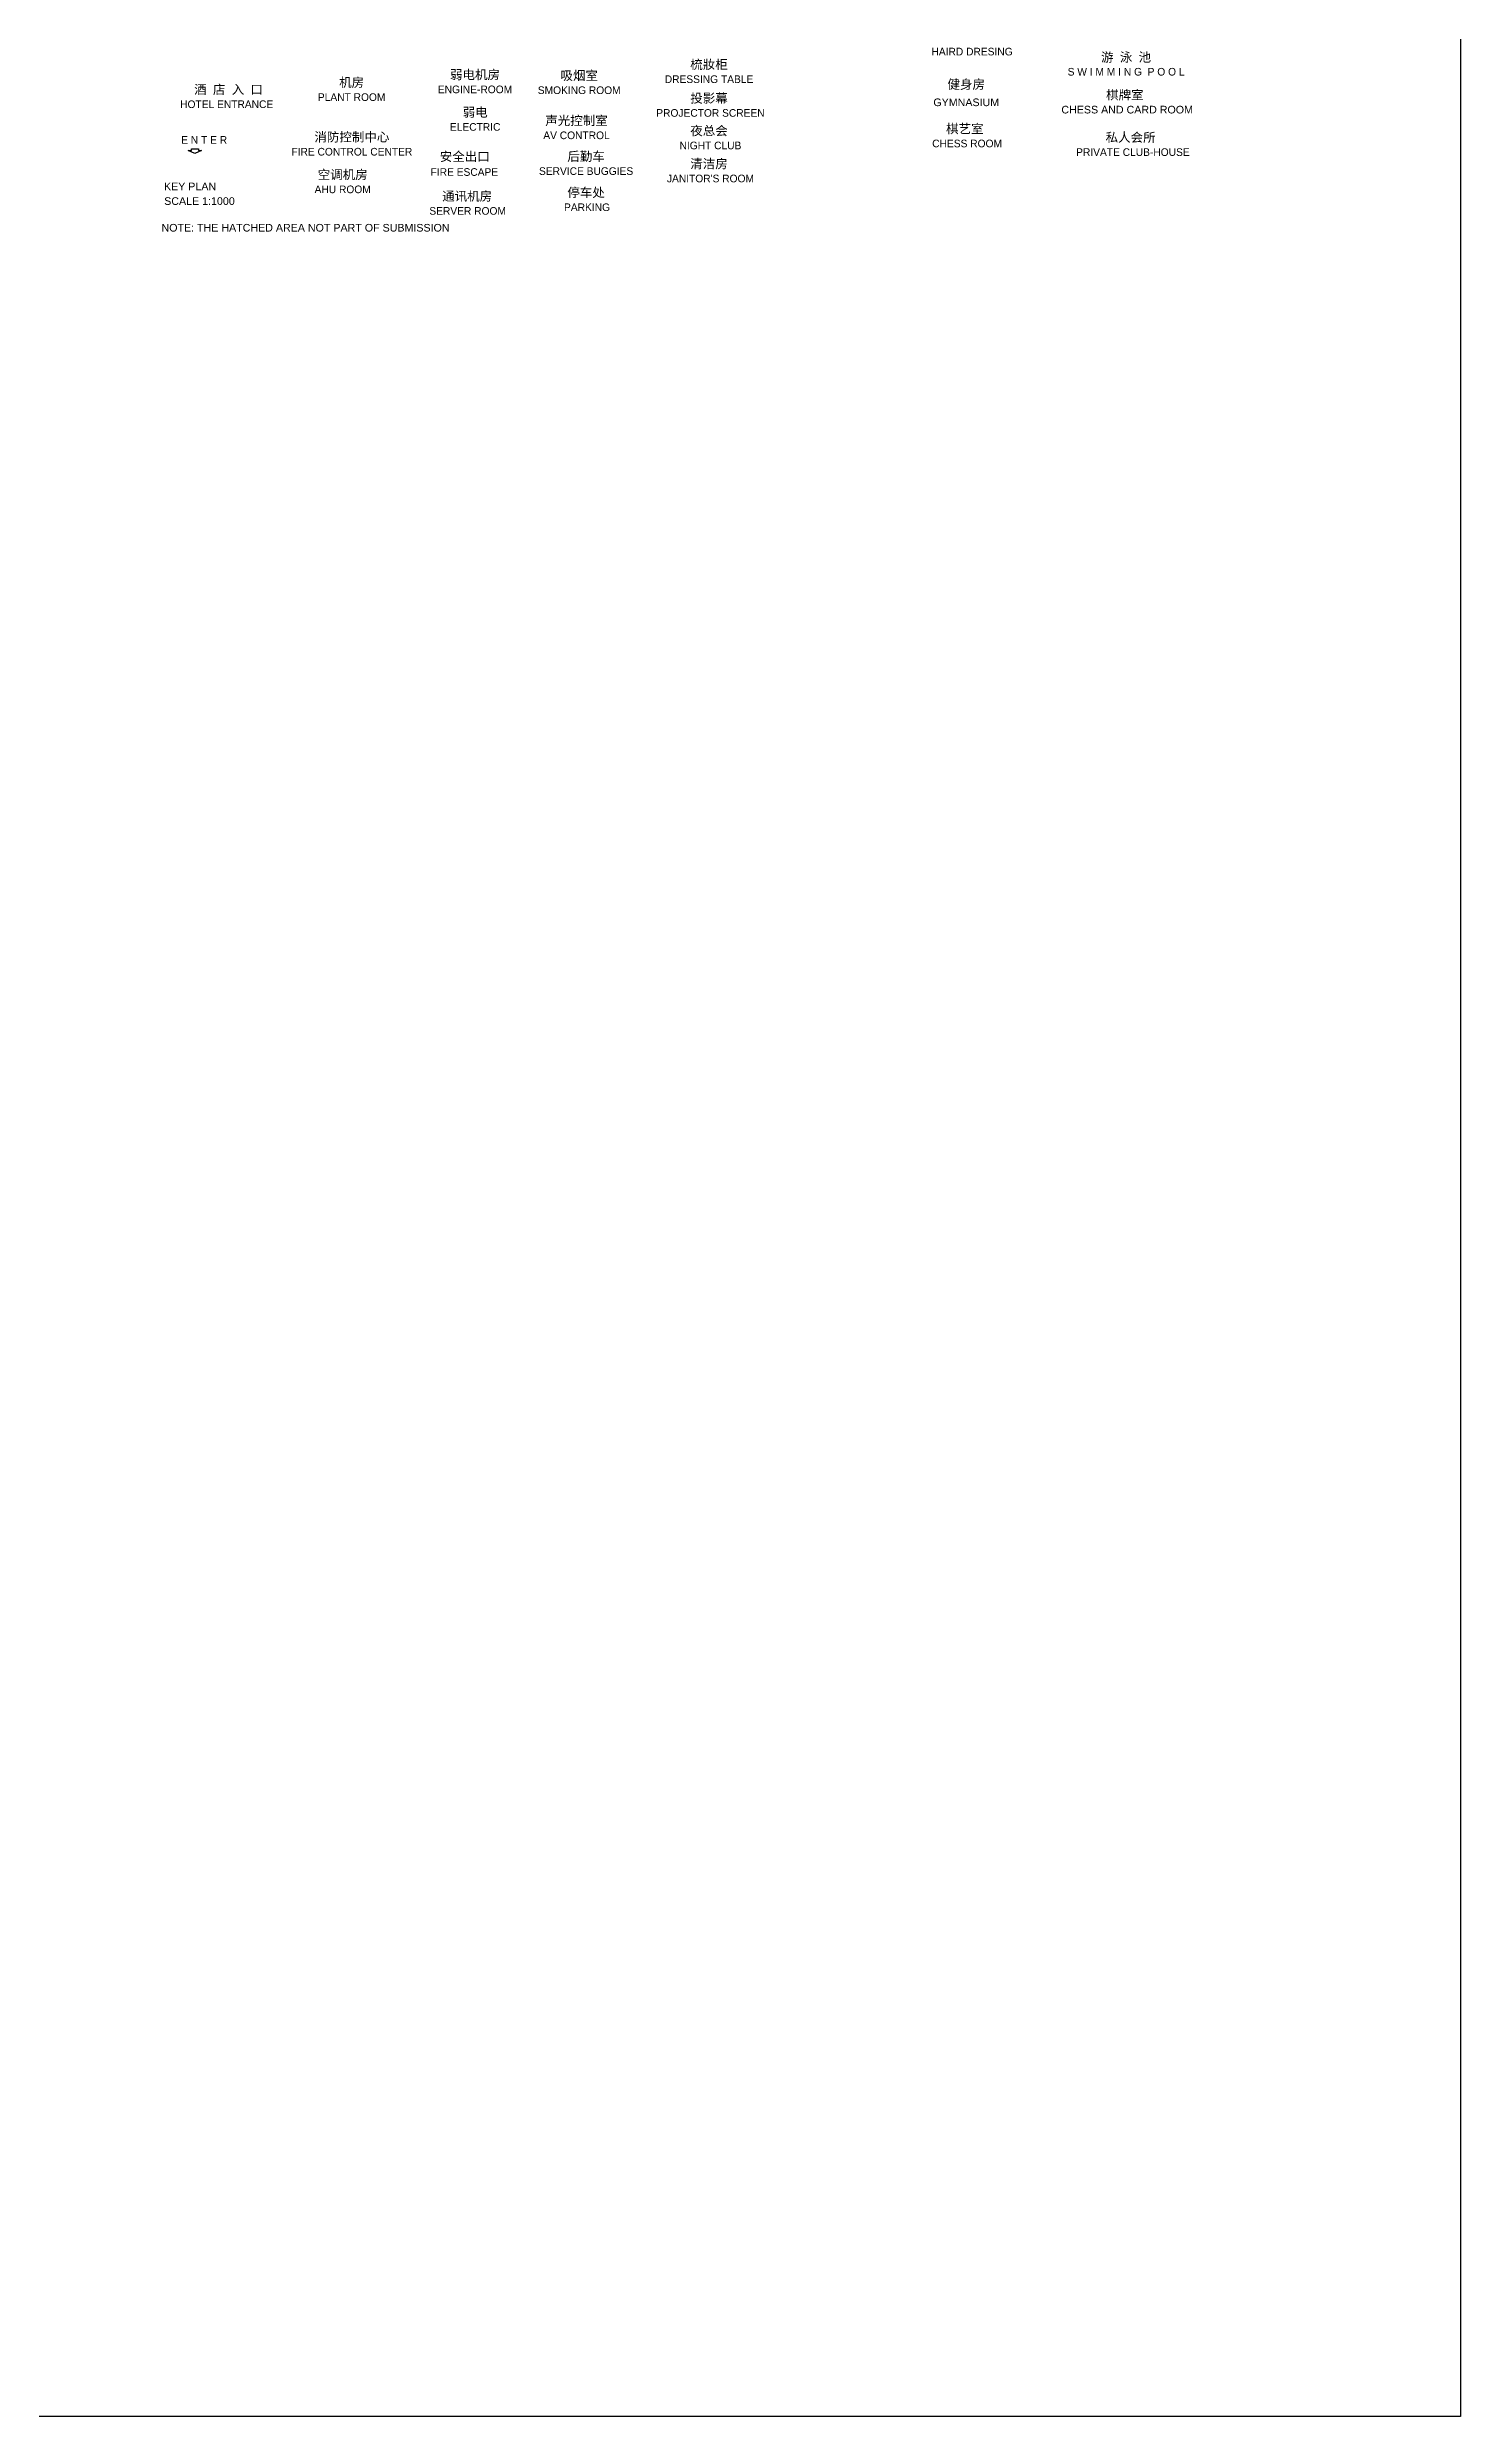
# Model space of a CAD drawing. Header units: millimetres. Extents: x 14385 to 129787, y 107826 to 186798.
# Drawn here: x 106657 to 129787, y 107826 to 146617 of the extents above; entities that cross this region are included whole.
import ezdxf
from ezdxf.enums import TextEntityAlignment as Align

# ---------------------------------------------------------------- set-up
doc = ezdxf.new("R2010")
doc.units = ezdxf.units.MM
doc.header["$LTSCALE"] = 1000
doc.layers.add('FF-TEXT', color=50, linetype='Continuous')
doc.styles.add('ar', font='arial.ttf')
doc.styles.add('Arial', font='arial.ttf')
doc.styles.add('CCD-HB', font='hbsmall.shx')
doc.styles.add('STO', font='')
doc.styles.get('STO').set_extended_font_data('SimSun')

msp = doc.modelspace()

# ---------------------------------------------------------------- linework, layer by layer
at = {"color": 1}
msp.add_lwpolyline([(129786.9, 184762.2), (129786.9, 107826.4), (18573.3, 107826.4), (18573.3, 184762.2), (80368.9, 184762.2), (80368.9, 107826.4)], dxfattribs=at)
at = {"layer": 'FF-TEXT'}
msp.add_lwpolyline([(109130, 144958.1), (109130, 144927.2), (109180.6, 144927.2), (109071.5, 144881.1), (108962.5, 144927.2), (109013.1, 144927.2), (109013.1, 144958.1)], close=True, dxfattribs=at)

# ---------------------------------------------------------------- texts
for s, height, style, p in [('弱电机房', 150, 'STO', (113655.6, 146095.6)), ('吸烟室', 150, 'STO', (115361.2, 146082)), ('梳妝柜', 150, 'STO', (117486.1, 146262.5)), ('HAIRD DRESING', 125, 'CCD-HB', (121790.9, 146485.2)), ('酒 店 入 口', 150, 'STO', (109621.8, 145852.9)), ('PLANT ROOM', 125, 'CCD-HB', (111636.5, 145739.9)), ('机房', 150, 'STO', (111636.5, 145969)), ('ENGINE-ROOM', 125, 'CCD-HB', (113655.6, 145866.5)), ('SMOKING ROOM', 125, 'CCD-HB', (115361.2, 145853)), ('DRESSING TABLE', 125, 'CCD-HB', (117486.1, 146033.4)), ('投影幕', 150, 'STO', (117486.1, 145710.2)), ('棋牌室', 150, 'STO', (124291.5, 145763.9)), ('HOTEL ENTRANCE', 125, 'CCD-HB', (109591.3, 145623.8)), ('弱电', 150, 'STO', (113658.4, 145480.9)), ('声光控制室', 150, 'STO', (115316.9, 145343.6)), (' PROJECTOR SCREEN', 125, 'CCD-HB', (117486.1, 145481.1)), ('CHESS AND CARD ROOM', 125, 'Arial', (124329.5, 145534.9)), ('消防控制中心', 150, 'STO', (111640.3, 145075.2)), ('ELECTRIC', 125, 'CCD-HB', (113658.4, 145251.8)), ('AV CONTROL', 125, 'CCD-HB', (115316.9, 145114.5)), ('夜总会', 150, 'STO', (117486.1, 145177.3)), ('CHESS ROOM', 125, 'CCD-HB', (121710, 144980.7)), ('棋艺室', 150, 'STO', (121672.1, 145209.8)), ('私人会所', 150, 'STO', (124385.7, 145068.7)), ('FIRE CONTROL CENTER', 125, 'CCD-HB', (111640.3, 144846.1)), ('安全出口', 150, 'STO', (113487.6, 144754.7)), ('后勤车', 150, 'STO', (115473.9, 144757.6)), (' NIGHT CLUB', 125, 'CCD-HB', (117486.1, 144948.2)), ('清洁房', 150, 'STO', (117486.1, 144636.6)), ('PRIVATE CLUB-HOUSE', 125, 'CCD-HB', (124423.7, 144839.6)), ('AHU ROOM', 125, 'CCD-HB', (111489.9, 144229.9)), ('空调机房', 150, 'STO', (111489.9, 144459)), ('FIRE ESCAPE', 125, 'CCD-HB', (113481.5, 144513.6)), ('SERVICE BUGGIES', 125, 'CCD-HB', (115473.9, 144528.6)), ('停车处', 150, 'STO', (115473.9, 144166.2)), (" JANITOR'S ROOM", 125, 'CCD-HB', (117486.1, 144407.5)), ('SERVER ROOM', 125, 'CCD-HB', (113535.1, 143877.1)), ('通讯机房', 150, 'STO', (113526.8, 144106.2)), ('PARKING ', 125, 'CCD-HB', (115511.9, 143937.1))]:
    msp.add_text(s, height=height, dxfattribs=dict(at, style=style)).set_placement(p, align=Align.CENTER)
for s, height, style, p in [('S W I M M I N G  P O O L', 125, 'CCD-HB', (124312.1, 146217.8)), ('游 泳 池', 150, 'STO', (124312.1, 146457)), ('健身房', 150, 'STO', (121695.9, 146012.4)), ('GYMNASIUM', 125, 'Arial', (121695.9, 145717.2))]:
    msp.add_text(s, height=height, dxfattribs=dict(at, style=style)).set_placement(p, align=Align.MIDDLE_CENTER)
for s, style, p in [('E N T E R', 'CCD-HB', (108845.9, 145039.8, 0)), ('KEY PLAN', 'ar', (108564.9, 144277.7)), ('SCALE 1:1000', 'ar', (108568.4, 144037.9))]:
    msp.add_text(s, height=125, dxfattribs=dict(at, style=style)).set_placement(p)
at = {"layer": 'FF-TEXT', "style": 'ar'}
msp.add_text('NOTE: THE HATCHED AREA NOT PART OF SUBMISSION', height=125, dxfattribs=at).set_placement((113239, 143663.6), align=Align.MIDDLE_RIGHT)

doc.saveas('drawing.dxf')
